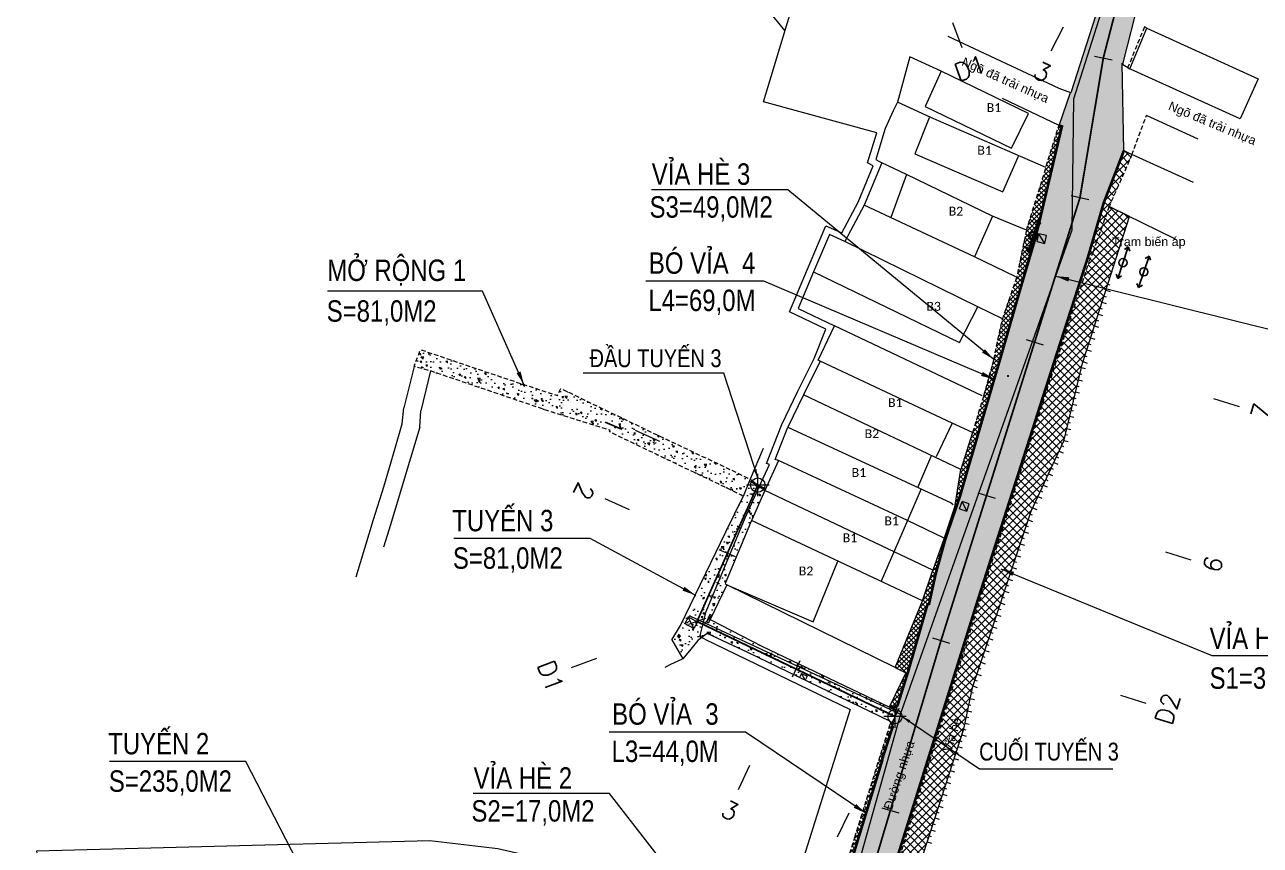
# Model space of a CAD drawing. Header units: metres. Extents: x 596585 to 599449, y 2303977 to 2307363.
# Drawn here: x 598602.8 to 598741.1, y 2304712.4 to 2304804.3 of the extents above; entities that cross this region are included whole.
import ezdxf

# ---------------------------------------------------------------- set-up
doc = ezdxf.new("R2010")
doc.units = ezdxf.units.M
doc.header["$MEASUREMENT"] = 0
doc.header["$PDMODE"] = 2
doc.header["$PDSIZE"] = 0.1
doc.linetypes.add('CENTERX2', pattern=[4, 2.5, -0.5, 0.5, -0.5])
doc.linetypes.add('HIDDEN', pattern=[0.375, 0.25, -0.125])
for name, color, linetype in [('Diep_Layer8', 8, 'Continuous'), ('duong', 3, 'Continuous'), ('ga', 5, 'Continuous'), ('GHI CHU', 7, 'Continuous'), ('tram', 6, 'Continuous'), ('TUYEN', 7, 'Continuous')]:
    doc.layers.add(name, color=color, linetype=linetype)
for name, color, linetype, lineweight in [('LC Dim', 8, 'Continuous', 18), ('LC Hatch', 252, 'Continuous', 9), ('LC Khac', 4, 'Continuous', 9), ('LC MANH DUT', 35, 'HIDDEN', 5), ('LC Net dam 1', 30, 'Continuous', 30), ('LC Net thay', 7, 'Continuous', 25), ('LC Text2', 7, 'Continuous', 25), ('Level 10', 7, 'Continuous', 0), ('Level 22', 7, 'Continuous', 0), ('Level 46', 7, 'Continuous', 0)]:
    doc.layers.add(name, color=color, linetype=linetype, lineweight=lineweight)
doc.styles.add('ghi chu', font='arial.ttf')
doc.styles.add('Legend', font='calibri.ttf')
doc.styles.add('T2', font='', dxfattribs={"width": 0.8})
doc.styles.add('TENCOC', font='Vnromanc.shx')
doc.styles.get('T2').set_extended_font_data('.VnArialH')
doc.dimstyles.get("Standard").update_dxf_attribs({"dimtxt": 0.18, "dimasz": 0.18, "dimexe": 0.18, "dimexo": 0.0625, "dimgap": 0.09, "dimtad": 0, "dimtih": 1, "dimtoh": 1, "dimdec": 4, "dimzin": 0, "dimdsep": 46, "dimtxsty": 'Standard', "dimcen": 0.09, "dimadec": 0, "dimazin": 0, "dimtfac": 1, "dimtdec": 4, "dimtofl": 0, "dimtmove": 0, "dimatfit": 3, "dimfxl": 1, "dimtolj": 1, "dimtzin": 0, "dimarcsym": 0})
pattern_1 = [(140, (598794.3239684181, 2304714.6822426), (0.1882564049477854, 2.15178054780226), [0.225, -2.475]), (85.00000000000001, (598794.3239684181, 2304714.6822426), (-2.256576401100035, -0.4162540008389999), [0.18, -1.98]), (190.45144446, (598794.3396564501, 2304714.861557643), (-2.068319972905888, 1.735526540181336), [0.191220576, -2.103426336]), (136.1842, (598793.7239684181, 2304714.6822426), (0.4965578423792298, 3.201723992014717), [0.3374999999999999, -3.712499999999999]), (186.63563549, (598793.7653483391, 2304714.949052835), (-2.922355802323651, 2.803985837022685), [0.286831026, -3.155141279999999]), (81.18416399000002, (598793.7239684181, 2304714.6822426), (-2.92235580080997, 2.803985835164319), [0.27, -2.970000003]), (111, (598793.8739684181, 2304714.9822426), (1.207856671996016, 1.790721156355385), [0.225, -2.475]), (56.00000000000004, (598793.8739684181, 2304714.9822426), (-2.175450135140559, 0.7299459957647453), [0.18, -1.98]), (161.45144474, (598793.9746231401, 2304715.131469362), (-0.9675934584190613, 2.520667130189913), [0.19122057, -2.103426335999999]), (127.5, (598794.3239684181, 2304714.6822426), (-0.9986815614939344, 0.03647956595187207), [0, -1.956, 0, -2.01, 0, -1.9875]), (97.50000000000001, (598794.3239684181, 2304714.6822426), (-1.183235135647081, 0.7892086123264459), [0, -1.146, 0, -1.911, 0, -0.7575]), (57.49999999999999, (598794.3239684181, 2304714.0132426), (0.06766461520313936, 1.601467308517227), [0, -0.7499999999999999, 0, -2.339999999999999, 0, -3.105]), (47.5, (598794.3239684181, 2304713.7132426), (-0.300314946996953, 1.749558508027159), [0, -0.975, 0, -1.554, 0, -2.205])]
pattern_2 = [(135, (598794.3239684181, 2304714.6822426), (-0.2651650429449554, -0.2651650429449554), []), (225, (598794.3239684181, 2304714.6822426), (0.2651650429449553, -0.2651650429449554), [])]

# ---------------------------------------------------------------- blocks, each defined once
blk = doc.blocks.new('dj')
at = {"layer": 'Diep_Layer8', "color": 6}
blk.add_line((598291.755537376, 2304639.492754278), (598295.457828922, 2304639.492754278), dxfattribs=at)
for points in [[(598292.1392514522, 2304639.810735349), (598291.755537376, 2304639.492754278)], [(598292.1392514522, 2304639.174773207), (598291.755537376, 2304639.492754278)], [(598295.0741148458, 2304639.810735349), (598295.457828922, 2304639.492754278)], [(598295.0741148458, 2304639.174773207), (598295.457828922, 2304639.492754278)]]:
    blk.add_lwpolyline(points, dxfattribs=at)
blk.add_circle((598293.606683149, 2304639.492754278), 0.4594086629887378, dxfattribs=at)
blk = doc.blocks.new('bu lon')
at = {"layer": 'LC Khac', "color": 9}
for p, q in [((0.785714285713766, 0), (-0.785714285713766, 0)), ((0, -0.7857142857142208), (0, 0.7857142857142208))]:
    blk.add_line(p, q, dxfattribs=at)
at = {"layer": 'LC Khac', "color": 7}
blk.add_circle((0, 0), 0.5, dxfattribs=at)
blk = doc.blocks.new('MM')
at = {"layer": 'LC Khac', "xscale": 2.289702860291335, "yscale": 2.289702860291335, "zscale": 2.289702860291335}
blk.add_blockref('bu lon', (1.818989403545856e-12, 9.094947017729282e-13), dxfattribs=at)
blk = doc.blocks.new('COCTRENTUYEN')
at = {"layer": 'TUYEN', "color": 2, "lineweight": 0}
for p, q in [((27.64974516234361, 160.8917542095296), (28.67610390577465, 158.0727849421091)), ((40.02095469937194, 160.3385547101498), (38.66159103368409, 157.6642079814337)), ((43.55489225988276, 157.1147167175077), (45.51121110399254, 156.6990045807324)), ((40.94958740868606, 141.5014131567441), (42.8947661628481, 141.0363544351421)), ((35.88119565567467, 125.3495453670621), (37.78953494213056, 124.7510128552094)), ((56.8729278066894, 118.7656877366826), (59.73543673637323, 117.8678889689036)), ((6.747813360532746, 108.6442263619974), (4.921095473691821, 109.4585369676352)), ((30.49440304771997, 108.174491789192), (32.40274233417585, 107.5759592773393)), ((3.341731923399493, 101.0034688399173), (1.515014036791399, 101.8177794455551)), ((51.4861351987347, 101.5906341588125), (54.34864412841853, 100.6928353910334)), ((-0.03902354498859495, 94.11464283289388), (-1.916393368621357, 93.42509040841833)), ((25.40477358235512, 91.94681794801727), (27.31731909548398, 91.36186524899676)), ((10.5471478770487, 89.34801204735413), (9.681797051336616, 87.5449125082232)), ((46.44277422700543, 85.51233825879171), (49.31159249669872, 84.63490921026096)), ((21.639328798512, 84.02460770402104), (20.77397797279991, 82.22150816489011)), ((19.72824389568996, 72.90415391419083), (21.64489900262561, 72.3328105835244))]:
    blk.add_line(p, q, dxfattribs=at)
at = {"layer": 'TUYEN', "color": 3, "lineweight": 0}
for p, q in [((-5.125852903118357, 113.9372452986427), (-7.865929733146913, 115.1587112070993)), ((-8.531934340135194, 106.2964877765626), (-11.27201117016375, 107.5179536850192)), ((-12.24192739848513, 89.63255207659677), (-15.05798213393427, 88.59822344081476)), ((4.922367510269396, 77.62786504207179), (3.624341271817684, 74.9232157333754)), ((16.01454843173269, 72.3044606987387), (14.71652219328098, 69.5998113900423))]:
    blk.add_line(p, q, dxfattribs=at)
at = {"layer": 'TUYEN', "color": 1, "linetype": 'CENTERX2', "lineweight": 40, "const_width": 0.2}
blk.add_lwpolyline([(0, 0), (9.334823146578856, 34.53737549250945), (26.36104633891955, 91.65434159850702), (41.92217678576708, 141.2688837959431), (44.53305168193765, 156.9068606491201), (53.42937185429037, 191.2693666466512, -0.1955912730500488), (64.6741568086436, 206.3836583257653), (105.0007129635196, 230.8232942330651), (130.4694417265709, 246.1563442209736), (140.6261561058927, 251.3492397861555), (151.3965179391671, 256.9396106167696)], format="xyb", dxfattribs=at)
blk.add_lwpolyline([(5.834454417112283, 109.0513816648163), (-0.9777084568049759, 93.7698666206561), (21.20665338565595, 83.12305793445557)], dxfattribs=at)
at = {"layer": 'LC MANH DUT', "xscale": 0.6987324145411622, "yscale": 0.6987324145411622, "zscale": 0.6987324145411622, "rotation": 359.999216292062}
for p in [(5.834454417228699, 109.051381665282), (21.20665338565595, 83.12305793445557)]:
    blk.add_blockref('MM', p, dxfattribs=at)
at = {"layer": 'LC Text2', "style": 'T2', "width": 0.8}
for s, rotation, p in [('®Çu tuyÕn 3', 359.9992162747604, (-13.00720921070878, 122.2647644410856, -4.865083049439752e-06)), ('cuèi tuyÕn 3', 0.0007837252395859196, (30.62354423257057, 78.19155395682901, 4.90212245807216e-06))]:
    blk.add_text(s, height=2, rotation=rotation, dxfattribs=at).set_placement(p)
at = {"layer": 'TUYEN', "color": 2, "lineweight": 0, "style": 'TENCOC'}
for s, rotation, p in [('D1', 20.00606312948405, (28.30742840247694, 154.2137881615199)), ('3', 333.0558846480754, (36.48136748408433, 154.8462176127359)), ('7', 72.58646190606584, (62.8755196504062, 116.1843439773656)), ('6', 72.58646190606584, (57.50297781662084, 99.05472704907879)), ('D2', 72.99373023589656, (52.17108656221535, 82.01745405932888))]:
    blk.add_text(s, height=2, rotation=rotation, dxfattribs=at).set_placement(p)
at = {"layer": 'TUYEN', "color": 3, "lineweight": 0, "style": 'TENCOC'}
for s, rotation, p in [('1', 245.9737398021397, (-10.88819090509787, 116.9751943140291)), ('2', 245.9737398021397, (-14.19733060325962, 109.5519032068551)), ('D1', 290.1681355179713, (-18.91800634528045, 88.9559815521352)), ('3', 334.3625312291183, (1.508944147150032, 72.05624181451276))]:
    blk.add_text(s, height=2, rotation=rotation, dxfattribs=at).set_placement(p)
at = {"layer": 'LC Dim', "lineweight": 0}
for points in [[(5.834465359102097, 109.8513264692843), (2.025397972693554, 121.5808319111516), (-13.7169206479789, 121.5808319111516)], [(22.00659818970598, 83.12304699234664, 9.767205507511912e-06), (30.67063627473544, 77.26280451891944, 9.767205507511912e-06), (45.59203246457037, 77.26280451891944, 9.767205507511912e-06)]]:
    blk.add_leader(points, dimstyle='Standard', override={"dimasz": 1, "dimgap": 0.09, "dimtad": 0, "dimdsep": 0, "dimtix": 1, "dimlwd": 0, "dimlwe": 0}, dxfattribs=at)

msp = doc.modelspace()

# ---------------------------------------------------------------- hatches: boundary and pattern name
at = {"layer": 'Diep_Layer8', "linetype": 'Continuous', "lineweight": 0}
h = msp.add_hatch(dxfattribs=at)
h.set_pattern_fill('ANSI37', color=256, scale=3, angle=90)
h.set_pattern_definition(pattern_2)
h.paths.add_polyline_path([(598703.8801201062, 2304739.374150772), (598704.0474719506, 2304739.411612221), (598704.7863571484, 2304742.751424291), (598705.8845856969, 2304746.708543705), (598707.5262331989, 2304751.514050908), (598708.3269952618, 2304754.290504963), (598711.9425890575, 2304766.604222741), (598716.0105879916, 2304780.366073658), (598716.2509060752, 2304781.575619117), (598718.9257390791, 2304792.903364718), (598718.6105542219, 2304793.012564104), (598714.9452889533, 2304781.290857935), (598713.8532995865, 2304775.972682287), (598712.2627760338, 2304771.346594541), (598711.3003315207, 2304766.80290655), (598710.1423602948, 2304762.663093917), (598708.9231566432, 2304758.626143279), (598707.6246424677, 2304754.485506379), (598706.95890549, 2304750.483934278), (598705.7394800348, 2304746.780823348), (598704.4885895759, 2304743.187124271), (598703.32, 2304739.77), (598700.2432846533, 2304732.269143179), (598701.4465861189, 2304731.701927539), (598699.5943858008, 2304727.847221846), (598700.0682243811, 2304727.769975489), (598700.5253929574, 2304728.067427827), (598701.6842468003, 2304731.753448414)])
h = msp.add_hatch(dxfattribs=at)
h.set_pattern_fill('ANSI37', color=256, scale=5, angle=90)
h.set_pattern_definition([(135, (598794.3239684181, 2304714.6822426), (-0.4419417382415922, -0.4419417382415922), []), (225, (598794.3239684181, 2304714.6822426), (0.4419417382415922, -0.4419417382415922), [])])
h.paths.add_polyline_path([(598707.916, 2304725.379), (598708.894, 2304730.005), (598715.4589999999, 2304749.771), (598719.115, 2304757.639), (598721.0707011577, 2304765.884740003), (598726.4874210259, 2304782.815327967), (598724.2169720734, 2304783.923877517), (598726.7649778425, 2304789.742086399), (598725.8727912138, 2304790.198904766), (598723.6093926186, 2304784.330309806), (598721.826, 2304778.186), (598721.7545886876, 2304777.964888137), (598722.0242372287, 2304777.877801194), (598718.343, 2304766.688979193), (598715.3169999999, 2304757.384), (598709.663, 2304739.512), (598703.8949999999, 2304721.14), (598695.7749999999, 2304695.029), (598690.5519999999, 2304677.612), (598686.539, 2304661.891), (598682.453, 2304646.05), (598682.2368912485, 2304643.920966893), (598683.7015898568, 2304643.493221637), (598692.4249999999, 2304680.631), (598695.277, 2304689.106), (598700.478, 2304702.415)])
h = msp.add_hatch(dxfattribs=at)
h.set_pattern_fill('ANSI37', color=256, scale=3, angle=90)
h.set_pattern_definition(pattern_2)
edge = h.paths.add_edge_path()
edge.add_line((598698.7505109172, 2304721.85503726), (598700.0027606367, 2304725.738433096))
edge.add_line((598700.0027606367, 2304725.738433096), (598699.7303612254, 2304726.233196232))
edge.add_line((598699.7303612254, 2304726.233196232), (598699.6361249249, 2304725.709394246))
edge.add_line((598699.6361249249, 2304725.709394246), (598698.3269068116, 2304721.620152149))
edge.add_line((598698.3269068116, 2304721.620152149), (598695.7296496198, 2304713.282054519))
edge.add_line((598695.7296496198, 2304713.282054519), (598693.8370104384, 2304707.155507129))
edge.add_line((598693.8370104384, 2304707.155507129), (598692.5861992639, 2304702.279282421))
edge.add_line((598692.5861992639, 2304702.279282421), (598690.59, 2304695.5))
edge.add_line((598690.59, 2304695.5), (598687.3943140224, 2304683.913697305))
edge.add_line((598687.3943140224, 2304683.913697305), (598688.0765222897, 2304684.751336774))
edge.add_line((598688.0765222897, 2304684.751336774), (598688.7848997883, 2304687.345809807))
edge.add_line((598688.7848997883, 2304687.345809807), (598693.0398068867, 2304702.841778753))
edge.add_line((598693.0398068867, 2304702.841778753), (598694.253408722, 2304706.960372638))
edge.add_line((598694.253408722, 2304706.960372638), (598696.1366959707, 2304713.163774054))
edge.add_line((598696.1366959707, 2304713.163774054), (598698.788719827, 2304721.83420527))
at = {"layer": 'LC Hatch', "linetype": 'HIDDEN', "lineweight": 0, "ltscale": 2.5}
h = msp.add_hatch(dxfattribs=at)
h.set_pattern_fill('AR-SAND', color=256, scale=0.5, angle=90)
h.set_pattern_definition([(127.5, (0, 0), (-0.9634118845065793, -0.03149667905480402), [0, -0.76, 0, -0.85, 0, -0.8125]), (97.50000000000001, (0, 0), (-1.41107303261487, 0.8848883526338637), [0, -0.41, 0, -0.685, 0, -0.2625]), (57.49999999999999, (-3.765788907378111e-17, -0.615), (-0.002829526768482376, 1.557070930875748), [0, -0.25, 0, -0.8999999999999999, 0, -1.175]), (47.5, (-3.765788907378111e-17, -0.615), (-0.4388377824671246, 1.503063302286147), [0, -0.125, 0, -0.59, 0, -0.675])])
h.paths.add_polyline_path([(598725.8727912138, 2304790.198904766), (598725.6914784764, 2304799.768216168), (598727.7576929567, 2304807.872012342), (598728.515760709, 2304811.058994344), (598728.9811605316, 2304813.011441016), (598729.3098118318, 2304814.301529898), (598730.2189490859, 2304818.390218619), (598731.5335098681, 2304822.9321366), (598734.134676033, 2304832.135999626), (598735.7740072584, 2304838.236641815), (598736.8996680634, 2304841.026165207), (598739.9600126775, 2304843.165209115), (598739.0485501349, 2304844.276056104), (598742.7748182319, 2304846.844754426), (598744.0907447356, 2304847.91092441), (598749.3562790385, 2304851.357964664), (598753.9788972529, 2304854.254604241), (598757.9520425195, 2304856.668200457), (598761.5633179179, 2304858.746053915), (598765.0238998419, 2304860.902650481), (598766.4675941159, 2304861.572274886), (598769.8834665398, 2304863.818169048), (598776.6457711639, 2304867.91728568), (598784.5910062551, 2304872.840727195), (598791.5307338563, 2304876.895503246), (598795.2819451088, 2304879.23419757), (598799.419240848, 2304881.733698512), (598806.4186760805, 2304885.730863811), (598809.1940001854, 2304887.568576823), (598809.3626897981, 2304887.366422222), (598813.3700509929, 2304889.811180812), (598815.8372514263, 2304891.12553085), (598818.1038907116, 2304892.450138848), (598821.6505571901, 2304894.762538012), (598824.7006228009, 2304896.385537017), (598823.8445527618, 2304898.324968142), (598820.9492646855, 2304896.977497565), (598808.446487534, 2304891.55591915), (598804.2715037664, 2304888.297909399), (598800.813614183, 2304886.254881101), (598796.8684593615, 2304883.961561795), (598785.0738515503, 2304877.110582042), (598781.2698771524, 2304874.823434304), (598777.708312977, 2304872.79706671), (598767.3152352007, 2304867.179711519), (598765.6077648405, 2304866.126557225), (598747.7459828219, 2304854.765575571), (598737.6439453046, 2304848.838058216), (598736.0170487085, 2304847.533681175), (598732.27508881, 2304843.087400693), (598733.289366668, 2304842.288385408), (598733.0870588504, 2304841.821227461), (598730.5330660444, 2304836.867345574), (598726.9963598485, 2304821.357942933), (598724.9995510489, 2304815.334888009), (598724.9287819079, 2304811.79368345), (598722.687876975, 2304805.260249362), (598719.9383687637, 2304796.667969627), (598718.6105542219, 2304793.012564104), (598718.9257390791, 2304792.903364718), (598716.2509060752, 2304781.575619117), (598716.0105879916, 2304780.366073658), (598711.9425890575, 2304766.604222741), (598708.3269952618, 2304754.290504963), (598707.5262331989, 2304751.514050908), (598705.8845856969, 2304746.708543705), (598704.7863571484, 2304742.751424291), (598704.0474719506, 2304739.411612221), (598703.8801201062, 2304739.374150772), (598701.6842468003, 2304731.753448414), (598700.5253929574, 2304728.067427827), (598700.0027606367, 2304725.738433096), (598698.7505109172, 2304721.85503726), (598698.788719827, 2304721.83420527), (598696.1366959707, 2304713.163774054), (598694.253408722, 2304706.960372638), (598693.0398068867, 2304702.841778753), (598688.7848997883, 2304687.345809807), (598688.0765222897, 2304684.751336774), (598686.7390848532, 2304680.056740507), (598682.181716585, 2304663.62998628), (598680.9592881858, 2304659.338525129), (598676.9913491717, 2304645.684993242), (598676.7393066826, 2304644.006888781), (598676.399668957, 2304643.42781347), (598681.9546424167, 2304644.003393815), (598682.2309999999, 2304646.111), (598686.2949999999, 2304661.976), (598690.3559999999, 2304677.655), (598695.519, 2304695.167), (598703.6769999999, 2304721.191), (598709.433, 2304739.612), (598715.186, 2304757.546), (598718.1089999999, 2304766.677), (598721.826, 2304778.186), (598723.6093926186, 2304784.330309806)])
at = {"layer": 'LC Hatch', "linetype": 'Continuous', "lineweight": 0}
h = msp.add_hatch(dxfattribs=at)
h.set_pattern_fill('AR-CONC', color=256, scale=0.3, angle=90)
h.set_pattern_definition(pattern_1)
h.paths.add_polyline_path([(598667.405228494, 2304761.315468933), (598662.795228494, 2304763.555468934), (598662.425228494, 2304762.745468934), (598656.655228494, 2304764.655468934), (598647.085228494, 2304767.895468934), (598646.375228494, 2304766.015468934), (598648.205228494, 2304765.515468934), (598662.1352284941, 2304760.785468934), (598668.325228494, 2304758.865468934), (598668.245228494, 2304758.715468933), (598668.3152284955, 2304758.675468933), (598673.615228494, 2304756.105468933), (598680.455228494, 2304752.845468934), (598682.9656773331, 2304751.638062587), (598683.2222682096, 2304751.460637503), (598683.9948537968, 2304753.370806259), (598682.625228494, 2304754.065468933), (598675.085228494, 2304757.635468934)])
h = msp.add_hatch(dxfattribs=at)
h.set_pattern_fill('AR-CONC', color=256, scale=0.3, angle=90)
h.set_pattern_definition(pattern_1)
h.paths.add_polyline_path([(598684.0530987995, 2304748.50642864), (598685.6680358554, 2304752.123708108), (598683.9948537968, 2304753.370806259), (598683.2222682096, 2304751.460637503), (598681.3036010676, 2304747.500854662), (598676.2191085058, 2304737.007379289), (598675.2360853035, 2304735.398652034), (598676.456037993, 2304733.272217122), (598677.3819360983, 2304734.356271409), (598678.1465651979, 2304735.309569024), (598679.1951032773, 2304736.10465889), (598683.7477064527, 2304733.982436157), (598699.7303612254, 2304726.233196232), (598700.0027606367, 2304725.738433096), (598700.5253929574, 2304728.067427827), (598700.0682243811, 2304727.769975489), (598699.5943858008, 2304727.847221846), (598685.3736059213, 2304734.641559755), (598679.6374489531, 2304737.571944241), (598679.5867570128, 2304737.644002046), (598679.5628739673, 2304737.752697032), (598681.3846787269, 2304741.545385712), (598681.2026883693, 2304741.687890131)])

# ---------------------------------------------------------------- linework, layer by layer
at = {"layer": 'Diep_Layer8', "linetype": 'Continuous', "lineweight": 0}
for p, q in [((598724.0569687829, 2304775.218666797), (598724.2950793069, 2304775.142486889)), ((598723.630359086, 2304773.885248571), (598723.86846961, 2304773.809068663)), ((598723.8436639344, 2304774.551957684), (598724.3198849825, 2304774.399597868)), ((598722.9904445406, 2304771.885121231), (598723.4666655888, 2304771.732761416)), ((598723.203749389, 2304772.551830344), (598723.4418599131, 2304772.475650437)), ((598723.4170542374, 2304773.218539457), (598723.8932752856, 2304773.066179642)), ((598722.5638348437, 2304770.551703005), (598723.0400558918, 2304770.399343189)), ((598722.7771396922, 2304771.218412118), (598723.0152502162, 2304771.14223221)), ((598722.1372251469, 2304769.218284778), (598722.6134461949, 2304769.065924963)), ((598722.3505299952, 2304769.884993891), (598722.5886405192, 2304769.808813984)), ((598721.7106154499, 2304767.884866552), (598722.186836498, 2304767.732506737)), ((598721.9239202983, 2304768.551575665), (598722.1620308224, 2304768.475395757)), ((598721.284005753, 2304766.551448326), (598721.760226801, 2304766.39908851)), ((598721.4973106014, 2304767.218157439), (598721.7354211254, 2304767.141977531)), ((598720.9091586135, 2304765.203635013), (598721.1524102861, 2304765.145940786)), ((598721.0707011574, 2304765.884740003), (598721.5572045026, 2304765.769351549)), ((598720.5860735258, 2304763.841425035), (598720.8293251984, 2304763.783730808)), ((598720.7476160697, 2304764.522530024), (598721.2341194148, 2304764.40714157)), ((598720.2629884382, 2304762.479215056), (598720.5062401107, 2304762.421520829)), ((598720.424530982, 2304763.160320045), (598720.9110343271, 2304763.044931592)), ((598719.9399033504, 2304761.117005077), (598720.183155023, 2304761.05931085)), ((598720.1014458942, 2304761.798110066), (598720.5879492394, 2304761.682721613)), ((598719.6168182627, 2304759.754795099), (598719.8600699353, 2304759.697100872)), ((598719.7783608066, 2304760.435900088), (598720.2648641517, 2304760.320511634)), ((598719.293733175, 2304758.39258512), (598719.5369848476, 2304758.334890893)), ((598719.4552757188, 2304759.073690109), (598719.941779064, 2304758.958301655)), ((598718.8941423207, 2304757.163696876), (598719.1208615402, 2304757.058347953)), ((598719.1321906311, 2304757.71148013), (598719.6186939763, 2304757.596091677)), ((598718.3041882701, 2304755.894069286), (598718.5309074896, 2304755.788720363)), ((598718.5991652954, 2304756.528883081), (598719.0526037344, 2304756.318185235)), ((598717.4192571942, 2304753.989627901), (598717.8726956331, 2304753.778930055)), ((598717.7142342194, 2304754.624441695), (598717.9409534389, 2304754.519092773)), ((598718.0092112448, 2304755.259255491), (598718.4626496837, 2304755.048557645)), ((598716.8293031435, 2304752.72000031), (598717.2827415825, 2304752.509302465)), ((598717.1242801688, 2304753.354814105), (598717.3509993883, 2304753.249465182)), ((598716.2393490928, 2304751.45037272), (598716.6927875318, 2304751.239674874)), ((598716.5343261182, 2304752.085186515), (598716.7610453377, 2304751.979837592)), ((598715.6493950422, 2304750.180745129), (598716.1028334812, 2304749.970047284)), ((598715.9443720676, 2304750.815558925), (598716.171091287, 2304750.710210002)), ((598715.142093838, 2304748.816854197), (598715.6166054694, 2304748.659251178)), ((598715.3627372727, 2304749.481170744), (598715.5999930885, 2304749.402369235)), ((598714.7008069686, 2304747.488221103), (598715.1753185999, 2304747.330618084)), ((598714.9214504033, 2304748.15253765), (598715.1587062189, 2304748.073736141)), ((598714.259520099, 2304746.159588009), (598714.7340317303, 2304746.00198499)), ((598714.4801635338, 2304746.823904556), (598714.7174193495, 2304746.745103046)), ((598713.8182332295, 2304744.830954915), (598714.2927448609, 2304744.673351896)), ((598714.0388766642, 2304745.495271462), (598714.27613248, 2304745.416469952)), ((598713.1563029252, 2304742.838005274), (598713.3935587408, 2304742.759203764)), ((598713.37694636, 2304743.502321821), (598713.8514579914, 2304743.344718801)), ((598713.5975897947, 2304744.166638368), (598713.8348456104, 2304744.087836858)), ((598712.7150160556, 2304741.509372179), (598712.9522718714, 2304741.430570669)), ((598712.9356594904, 2304742.173688726), (598713.4101711218, 2304742.016085707)), ((598712.2737291863, 2304740.180739086), (598712.5109850019, 2304740.101937576)), ((598712.4943726208, 2304740.845055632), (598712.9688842524, 2304740.687452613)), ((598711.8324423167, 2304738.852105991), (598712.0696981323, 2304738.773304482)), ((598712.0530857515, 2304739.516422539), (598712.5275973829, 2304739.358819519)), ((598711.3911554472, 2304737.523472897), (598711.628411263, 2304737.444671388)), ((598711.6117988819, 2304738.187789444), (598712.0863105133, 2304738.030186425)), ((598710.9498685776, 2304736.194839803), (598711.1871243934, 2304736.116038294)), ((598711.1705120124, 2304736.85915635), (598711.6450236439, 2304736.701553331)), ((598710.5085817081, 2304734.866206709), (598710.7458375238, 2304734.787405199)), ((598710.7292251429, 2304735.530523256), (598711.2037367744, 2304735.372920237)), ((598710.0672948386, 2304733.537573615), (598710.3045506544, 2304733.458772105)), ((598710.2879382734, 2304734.201890162), (598710.7624499049, 2304734.044287142)), ((598709.6260079691, 2304732.208940521), (598709.8632637849, 2304732.130139011)), ((598709.8466514039, 2304732.873257068), (598710.3211630353, 2304732.715654049)), ((598709.1847210997, 2304730.880307427), (598709.4219769153, 2304730.801505917)), ((598709.4053645345, 2304731.544623974), (598709.8798761659, 2304731.387020954)), ((598708.7835674199, 2304729.482647121), (598709.0281610031, 2304729.43093659)), ((598708.9640776649, 2304730.21599088), (598709.4385892964, 2304730.05838786)), ((598708.4939889004, 2304728.112922959), (598708.7385824837, 2304728.061212427)), ((598708.6387781601, 2304728.79778504), (598709.1279653267, 2304728.694363977)), ((598708.204410381, 2304726.743198796), (598708.4490039642, 2304726.691488265)), ((598708.3491996407, 2304727.428060877), (598708.8383868072, 2304727.324639815)), ((598707.9148318615, 2304725.373474634), (598708.1594254448, 2304725.321764103)), ((598708.0596211213, 2304726.058336715), (598708.5488082877, 2304725.954915653)), ((598707.4990415822, 2304724.091687133), (598707.7368770371, 2304724.014652749)), ((598707.7147381355, 2304724.757626317), (598708.1904090453, 2304724.603557548)), ((598706.8519519222, 2304722.093869581), (598707.3276228319, 2304721.939800812)), ((598707.0676484755, 2304722.759808765), (598707.3054839304, 2304722.68277438)), ((598707.2833450289, 2304723.425747949), (598707.7590159386, 2304723.27167918)), ((598706.4205588155, 2304720.761991213), (598706.8962297252, 2304720.607922444)), ((598706.6362553688, 2304721.427930397), (598706.8740908237, 2304721.350896013)), ((598705.9891657089, 2304719.430112845), (598706.4648366185, 2304719.276044076)), ((598706.2048622621, 2304720.096052029), (598706.442697717, 2304720.019017644)), ((598705.5577726021, 2304718.098234477), (598706.0334435118, 2304717.944165708)), ((598705.7734691554, 2304718.76417366), (598706.0113046103, 2304718.687139276)), ((598705.1263794954, 2304716.766356108), (598705.6020504052, 2304716.612287339)), ((598705.3420760488, 2304717.432295293), (598705.5799115037, 2304717.355260908)), ((598704.6949863888, 2304715.43447774), (598705.1706572985, 2304715.280408971)), ((598704.9106829421, 2304716.100416924), (598705.148518397, 2304716.02338254)), ((598704.2635932821, 2304714.102599372), (598704.7392641918, 2304713.948530603)), ((598704.4792898353, 2304714.768538556), (598704.7171252902, 2304714.691504172)), ((598703.8322001753, 2304712.770721004), (598704.3078710851, 2304712.616652235)), ((598704.0478967286, 2304713.436660188), (598704.2857321835, 2304713.359625803))]:
    msp.add_line(p, q, dxfattribs=at)
at = {"layer": 'Diep_Layer8', "linetype": 'Continuous', "lineweight": 0, "flags": 128}
msp.add_lwpolyline([(598721.0707011574, 2304765.884740003), (598726.4874210259, 2304782.815327967)], dxfattribs=at)
at = {"layer": 'duong', "color": 4, "linetype": 'Continuous', "lineweight": 0}
for p, q in [((598727.7576929567, 2304807.872012342), (598725.7215848326, 2304799.886294798)), ((598722.687876975, 2304805.260249362), (598719.9383687637, 2304796.667969627)), ((598728.4542007655, 2304803.922729259), (598728.17141495, 2304804.049572401)), ((598718.6201563616, 2304797.162298528), (598706.1767149091, 2304802.976932497)), ((598725.8727912138, 2304790.198904766), (598725.6872816145, 2304799.989717858)), ((598719.9383687637, 2304796.667969627), (598718.6201563616, 2304797.162298528)), ((598718.6105542219, 2304793.012564104), (598712.258834845, 2304796.039156285)), ((598718.9257390791, 2304792.903364718), (598716.2509060752, 2304781.575619117)), ((598718.6105542219, 2304793.012564104), (598718.9257390791, 2304792.903364718)), ((598723.6093926186, 2304784.330309806), (598725.8727912138, 2304790.198904766)), ((598721.826, 2304778.186), (598723.6093926186, 2304784.330309806)), ((598716.2509060752, 2304781.575619117), (598716.0105879916, 2304780.366073658)), ((598716.0105879916, 2304780.366073658), (598711.9425890575, 2304766.604222741)), ((598708.3269952618, 2304754.290504963), (598711.9425890575, 2304766.604222741)), ((598707.5262331989, 2304751.514050908), (598708.3269952618, 2304754.290504963)), ((598683.9948537968, 2304753.370806259), (598685.6680358554, 2304752.123708108)), ((598681.3036010676, 2304747.500854662), (598683.2222682096, 2304751.460637503)), ((598683.2222682096, 2304751.460637503), (598682.9656773282, 2304751.638062589)), ((598685.6680358554, 2304752.123708108), (598684.0530987995, 2304748.50642864)), ((598705.8845856969, 2304746.708543705), (598707.5262331989, 2304751.514050908)), ((598684.0530987995, 2304748.50642864), (598681.2026883693, 2304741.687890131)), ((598676.2191085058, 2304737.007379289), (598681.3036010676, 2304747.500854662)), ((598704.7863571484, 2304742.751424291), (598705.8845856969, 2304746.708543705)), ((598681.3846787269, 2304741.545385712), (598679.5628739673, 2304737.752697032)), ((598681.2026883693, 2304741.687890131), (598681.3846787269, 2304741.545385712)), ((598704.0474719506, 2304739.411612221), (598704.7863571484, 2304742.751424291)), ((598703.8801201062, 2304739.374150772), (598701.6842468003, 2304731.753448414)), ((598704.0474719506, 2304739.411612221), (598703.8801201062, 2304739.374150772)), ((598679.5867570128, 2304737.644002046), (598679.5628739673, 2304737.752697032)), ((598679.6374489531, 2304737.571944241), (598679.5867570128, 2304737.644002046)), ((598685.3736059213, 2304734.641559755), (598679.6374489531, 2304737.571944241)), ((598675.2360853035, 2304735.398652034), (598676.2191085058, 2304737.007379289)), ((598679.1951032773, 2304736.10465889), (598678.1465651979, 2304735.309569024)), ((598683.7477064527, 2304733.982436157), (598679.1951032773, 2304736.10465889)), ((598678.1465651979, 2304735.309569024), (598677.3819360983, 2304734.356271409)), ((598699.5943858008, 2304727.847221846), (598685.3736059213, 2304734.641559755)), ((598676.456037993, 2304733.272217122), (598675.9060482125, 2304732.994619858)), ((598677.3819360983, 2304734.356271409), (598676.456037993, 2304733.272217122)), ((598699.7303612254, 2304726.233196232), (598683.7477064527, 2304733.982436157)), ((598675.0782649665, 2304732.606515622), (598674.4606026368, 2304732.300892903)), ((598675.9060482125, 2304732.994619858), (598675.0782649665, 2304732.606515622)), ((598700.2432846533, 2304732.269143179), (598701.4465861189, 2304731.701927539)), ((598701.6842468003, 2304731.753448414), (598700.5253929574, 2304728.067427827)), ((598701.4465861189, 2304731.701927539), (598699.5943858008, 2304727.847221846)), ((598700.0682243811, 2304727.769975489), (598699.5943858008, 2304727.847221846)), ((598700.5253929574, 2304728.067427827), (598700.0682243811, 2304727.769975489)), ((598700.0027606367, 2304725.738433096), (598699.7303612254, 2304726.233196232)), ((598698.7505109172, 2304721.85503726), (598700.0027606367, 2304725.738433096)), ((598696.1366959707, 2304713.163774054), (598698.788719827, 2304721.83420527)), ((598694.253408722, 2304706.960372638), (598696.1366959707, 2304713.163774054))]:
    msp.add_line(p, q, dxfattribs=at)
at = {"layer": 'duong', "linetype": 'HIDDEN', "lineweight": 0, "ltscale": 2}
for p, q in [((598728.17141495, 2304804.049572401), (598726.2904223731, 2304799.466545346)), ((598726.7649778425, 2304789.742086399), (598728.402716407, 2304794.110081636)), ((598714.9452889533, 2304781.290857935), (598718.6105542219, 2304793.012564104)), ((598726.7649778425, 2304789.742086399), (598724.2169720734, 2304783.923877517)), ((598724.2169720734, 2304783.923877517), (598722.8187342557, 2304780.011873937)), ((598714.9452889533, 2304781.290857935), (598713.8532995865, 2304775.972682287)), ((598722.4132803137, 2304778.865027348), (598722.0242372287, 2304777.877801194)), ((598722.8187342557, 2304780.011873937), (598722.4132803137, 2304778.865027348)), ((598713.8532995865, 2304775.972682287), (598712.2627760338, 2304771.346594541)), ((598711.3003315207, 2304766.80290655), (598712.2627760338, 2304771.346594541)), ((598711.3003315207, 2304766.80290655), (598710.1423602948, 2304762.663093917)), ((598710.1423602948, 2304762.663093917), (598708.9231566432, 2304758.626143279)), ((598693.8370104384, 2304707.155507129), (598695.7296496198, 2304713.282054519))]:
    msp.add_line(p, q, dxfattribs=at)
at = {"layer": 'duong', "color": 4, "linetype": 'HIDDEN', "lineweight": 0, "ltscale": 2}
msp.add_line((598668.245228494, 2304758.715468933), (598668.315228494, 2304758.675468934), dxfattribs=at)
at = {"layer": 'duong', "linetype": 'Continuous', "lineweight": 0}
for p, q in [((598708.9231566432, 2304758.626143279), (598707.6246424677, 2304754.485506379)), ((598706.95890549, 2304750.483934278), (598707.6246424677, 2304754.485506379)), ((598706.95890549, 2304750.483934278), (598705.7394800348, 2304746.780823348)), ((598705.7394800348, 2304746.780823348), (598704.4885895759, 2304743.187124271)), ((598703.32, 2304739.77), (598704.4885895759, 2304743.187124271)), ((598700.2432846533, 2304732.269143179), (598703.32, 2304739.77))]:
    msp.add_line(p, q, dxfattribs=at)
at = {"layer": 'duong', "color": 4, "linetype": 'Continuous', "lineweight": 0, "flags": 128}
for points in [[(598718.6105542219, 2304793.012564104), (598719.8840662623, 2304796.688333035)], [(598721.826, 2304778.186), (598718.1089999999, 2304766.677), (598715.186, 2304757.546), (598709.433, 2304739.612), (598703.6769999999, 2304721.191), (598695.519, 2304695.167), (598690.3559999999, 2304677.655), (598686.2949999999, 2304661.976), (598682.2309999999, 2304646.111), (598681.9546424167, 2304644.003393815), (598688.0348821556, 2304642.22774271)], [(598683.9948537968, 2304753.370806259), (598683.2222682096, 2304751.460637503)], [(598675.2360853035, 2304735.398652034), (598676.456037993, 2304733.272217122)], [(598700.0027606367, 2304725.738433096), (598700.5253929574, 2304728.067427827)]]:
    msp.add_lwpolyline(points, dxfattribs=at)
at = {"layer": 'duong', "linetype": 'HIDDEN', "lineweight": 0, "ltscale": 2, "flags": 128}
for points in [[(598682.2368912485, 2304643.920966893), (598682.453, 2304646.05), (598686.539, 2304661.891), (598690.5519999999, 2304677.612), (598695.7749999999, 2304695.029), (598703.8949999999, 2304721.14), (598709.663, 2304739.512), (598715.3169999999, 2304757.384), (598718.343, 2304766.688979193), (598722.0242372287, 2304777.877801194)], [(598695.7296496198, 2304713.282054519), (598698.3269068116, 2304721.620152149), (598699.6361249249, 2304725.709394246), (598699.7303612254, 2304726.233196232)]]:
    msp.add_lwpolyline(points, dxfattribs=at)
at = {"layer": 'duong', "color": 4, "linetype": 'HIDDEN', "lineweight": 0, "ltscale": 2, "flags": 128}
msp.add_lwpolyline([(598683.2222682096, 2304751.460637503), (598682.9656773331, 2304751.638062587), (598680.455228494, 2304752.845468934), (598673.615228494, 2304756.105468933), (598668.2426620341, 2304758.710656821), (598668.325228494, 2304758.865468934), (598662.1352284941, 2304760.785468934), (598648.205228494, 2304765.515468934), (598646.375228494, 2304766.015468934), (598647.085228494, 2304767.895468934), (598656.655228494, 2304764.655468934), (598662.425228494, 2304762.745468934), (598662.795228494, 2304763.555468934), (598667.405228494, 2304761.315468933), (598675.085228494, 2304757.635468934), (598682.625228494, 2304754.065468933), (598683.9948537968, 2304753.370806259)], dxfattribs=at)
at = {"layer": 'ga', "linetype": 'Continuous', "lineweight": 0}
for p, q in [((598725.7215848326, 2304799.886294798), (598726.5275911762, 2304799.359148922)), ((598716.1444946526, 2304780.003767149), (598716.3523926529, 2304780.880185098)), ((598717.0098980962, 2304779.800735427), (598717.2177960965, 2304780.677153377)), ((598716.1444946526, 2304780.003767149), (598717.0098980962, 2304779.800735427)), ((598707.4732737801, 2304750.048593881), (598707.7421520244, 2304750.890625644)), ((598707.4732737801, 2304750.048593881), (598708.2891271192, 2304749.786015646)), ((598708.2891271192, 2304749.786015646), (598708.5580053636, 2304750.628047409)), ((598679.1210410328, 2304737.410263096), (598679.7364801794, 2304738.114115736))]:
    msp.add_line(p, q, dxfattribs=at)
at = {"layer": 'ga', "linetype": 'Continuous', "lineweight": 0, "flags": 128}
for points in [[(598717.2177960965, 2304780.677153377), (598716.3523926529, 2304780.880185098)], [(598717.0098980962, 2304779.800735427), (598716.3523926529, 2304780.880185098)], [(598708.5580053636, 2304750.628047409), (598707.7421520244, 2304750.890625644)], [(598708.2891271192, 2304749.786015646), (598707.7421520244, 2304750.890625644)], [(598677.1073245605, 2304737.966710943), (598676.6780493896, 2304737.216164502)], [(598677.68430398, 2304736.644762105), (598677.082314842, 2304737.980346563)], [(598677.1073245605, 2304737.966710943), (598678.0904677502, 2304737.408527116)], [(598678.1135791509, 2304737.395308546), (598677.68430398, 2304736.644762105)], [(598679.5111298863, 2304738.222361962), (598679.1210312223, 2304737.410242673)], [(598679.1210410328, 2304737.410263096), (598679.3485008966, 2304737.302036961)], [(598679.5684186266, 2304737.764240073), (598679.3485008966, 2304737.302036961)], [(598679.7364801791, 2304738.114115736), (598679.5111298863, 2304738.222361962)], [(598677.68430398, 2304736.644762105), (598676.6623992583, 2304737.229240693)], [(598690.1010588038, 2304732.150653445), (598689.2629172701, 2304732.529029937), (598689.3618405069, 2304732.73607963)], [(598690.1010588038, 2304732.150653445), (598690.1913984156, 2304732.339737319)], [(598689.7533467392, 2304731.623610415), (598689.5362461259, 2304731.175844675)], [(598689.7533467392, 2304731.623610415), (598690.3983429841, 2304731.310881978)], [(598690.1812423709, 2304730.863116237), (598689.7533467392, 2304731.623610415)], [(598690.3983429841, 2304731.310881978), (598690.1812423709, 2304730.863116237)]]:
    msp.add_lwpolyline(points, dxfattribs=at)
at = {"layer": 'LC Net dam 1', "linetype": 'HIDDEN', "lineweight": 0, "ltscale": 2.5, "const_width": 0.3, "flags": 128}
for points in [[(598718.6105542219, 2304793.012564104), (598718.9257390791, 2304792.903364718), (598716.2509060752, 2304781.575619117), (598711.9425890575, 2304766.604222741), (598708.3269952618, 2304754.290504963), (598707.5262331989, 2304751.514050908), (598705.8845856969, 2304746.708543705), (598704.7863571484, 2304742.751424291), (598704.0474719506, 2304739.411612221), (598703.8801201062, 2304739.374150772), (598701.6842468003, 2304731.753448414), (598700.5253929574, 2304728.067427827), (598700.0682243811, 2304727.769975489), (598699.5943858008, 2304727.847221846)], [(598725.8727912138, 2304790.198904766), (598723.6093926186, 2304784.330309806), (598721.826, 2304778.186), (598718.1089999999, 2304766.677), (598715.186, 2304757.546), (598709.433, 2304739.612), (598703.6769999999, 2304721.191), (598695.519, 2304695.167), (598690.3559999999, 2304677.655), (598689.8198864289, 2304675.629847505), (598686.2949999999, 2304661.976), (598684.6490026213, 2304655.487405631), (598682.2309999999, 2304646.111), (598681.9546424167, 2304644.003393815)], [(598687.1450387061, 2304683.661215985), (598688.0765222897, 2304684.751336774), (598688.7848997883, 2304687.345809807), (598693.0398068867, 2304702.841778753), (598694.253408722, 2304706.960372638), (598696.1366959707, 2304713.163774054), (598698.788719827, 2304721.83420527), (598698.7505109172, 2304721.85503726), (598700.0027606367, 2304725.738433096)]]:
    msp.add_lwpolyline(points, dxfattribs=at)
at = {"layer": 'LC Net thay', "linetype": 'Continuous', "lineweight": 0, "flags": 128}
for points in [[(598725.8727912138, 2304790.198904766), (598726.7649778425, 2304789.742086399)], [(598726.4874210259, 2304782.815327967), (598724.2169720734, 2304783.923877517)]]:
    msp.add_lwpolyline(points, dxfattribs=at)
at = {"layer": 'Level 10', "color": 8, "linetype": 'ByBlock', "lineweight": 13}
for p, q in [((598728.4542007655, 2304803.922729259), (598740.914837378, 2304798.241383061)), ((598701.88, 2304800.71), (598700.51, 2304795.61)), ((598705.39, 2304799.1), (598701.88, 2304800.71)), ((598715.19, 2304794.34), (598705.39, 2304799.1)), ((598700.51, 2304795.61), (598700.0399999999, 2304794.64)), ((598704.25, 2304793.91), (598700.51, 2304795.61)), ((598700.0399999999, 2304794.64), (598699.15, 2304792.69)), ((598734.1872102319, 2304791.490706992), (598728.402716407, 2304794.110081636)), ((598699.15, 2304792.69), (598698.07, 2304789.2)), ((598717.1359251454, 2304788.296624744), (598704.25, 2304793.91)), ((598698.75, 2304788.82), (598696.7799999999, 2304784.08)), ((598698.07, 2304789.2), (598698.75, 2304788.82)), ((598701.51, 2304787.51), (598698.75, 2304788.82)), ((598733.6767582338, 2304786.608231612), (598726.7649778425, 2304789.742086399)), ((598711.1699999999, 2304782.85), (598701.51, 2304787.51)), ((598696.7799999999, 2304784.08), (598694.6, 2304780.01)), ((598709.14, 2304778.29), (598696.7799999999, 2304784.08)), ((598724.2169720734, 2304783.923877517), (598731.6267030694, 2304780.306067061)), ((598714.9452889533, 2304781.290857935), (598711.1699999999, 2304782.85)), ((598692.89, 2304780.78), (598691.11, 2304776.63)), ((598694.6, 2304780.01), (598692.89, 2304780.78)), ((598709.51, 2304772.7), (598694.6, 2304780.01)), ((598713.76, 2304776.07), (598709.14, 2304778.29)), ((598691.11, 2304776.63), (598689.38, 2304772.49)), ((598689.38, 2304772.49), (598693.46, 2304770.55)), ((598712.2627760338, 2304771.346594541), (598709.51, 2304772.7)), ((598691.64, 2304766.7), (598693.46, 2304770.55)), ((598709.99, 2304762.74), (598693.46, 2304770.55)), ((598691.87, 2304766.6), (598689.98, 2304762.82)), ((598691.87, 2304766.6), (598691.64, 2304766.7)), ((598706.64, 2304759.67), (598691.87, 2304766.6)), ((598689.98, 2304762.82), (598688.24, 2304759.22)), ((598707.6246424677, 2304754.485506379), (598689.98, 2304762.82)), ((598708.9231566432, 2304758.626143279), (598706.64, 2304759.67)), ((598686.82, 2304755.59), (598688.24, 2304759.22)), ((598688.24, 2304759.22), (598706.51, 2304750.74)), ((598685.455228494, 2304756.835468933), (598683.9948537968, 2304753.370806259)), ((598687.1799999999, 2304755.46), (598685.6680358554, 2304752.123708108)), ((598687.1799999999, 2304755.46), (598686.82, 2304755.59)), ((598701.62, 2304748.74), (598687.1799999999, 2304755.46)), ((598704.4885895759, 2304743.187124271), (598685.6680358554, 2304752.123708108)), ((598706.51, 2304750.74), (598706.74, 2304750.55)), ((598703.32, 2304739.77), (598684.15, 2304748.75)), ((598705.7394800348, 2304746.780823348), (598701.62, 2304748.74)), ((598700.2432846533, 2304732.269143179), (598681.3846787269, 2304741.545385712))]:
    msp.add_line(p, q, dxfattribs=at)
at = {"layer": 'Level 10', "color": 8, "linetype": 'ByBlock', "lineweight": 0, "ltscale": 2}
for p, q in [((598705.39, 2304799.1), (598703.62, 2304795.12)), ((598703.62, 2304795.12), (598713.27, 2304790.45)), ((598713.27, 2304790.45), (598715.19, 2304794.34)), ((598704.0599999999, 2304793.88), (598702.47, 2304789.82)), ((598702.47, 2304789.82), (598712.32, 2304785.58)), ((598712.32, 2304785.58), (598714.0599999999, 2304789.56)), ((598701.51, 2304787.51), (598699.75, 2304782.69)), ((598711.1699999999, 2304782.85), (598709.14, 2304778.29)), ((598691.11, 2304776.63), (598707.45, 2304768.68)), ((598707.45, 2304768.68), (598709.51, 2304772.7)), ((598706.64, 2304759.67), (598704.86, 2304755.89)), ((598702.7999999999, 2304752.46), (598704.36, 2304756.11)), ((598703.1599999999, 2304752.29), (598701.62, 2304748.74)), ((598701.62, 2304748.74), (598700.1599999999, 2304745.38)), ((598691.07, 2304737.39), (598693.84, 2304744.21)), ((598700.1599999999, 2304745.38), (598698.6699999999, 2304741.95)), ((598681.3846787269, 2304741.545385712), (598691.07, 2304737.39))]:
    msp.add_line(p, q, dxfattribs=at)
at = {"layer": 'Level 10', "color": 1, "linetype": 'Continuous', "lineweight": 13, "flags": 128}
for points in [[(598678.9199999999, 2304735.47), (598678.36, 2304735.74), (598679.08, 2304738.57), (598683.46, 2304749.05), (598685.01, 2304752.51), (598686.1599999999, 2304755.03), (598685.84, 2304755.15), (598687.5499999999, 2304759.52), (598689.3099999999, 2304763.16), (598691.1799999999, 2304766.91), (598692.5, 2304770.18), (598688.4099999999, 2304772.12), (598690.4199999999, 2304776.93), (598692.5, 2304781.78), (598694.27, 2304780.98), (598696.1, 2304784.4), (598697.7999999999, 2304788.49), (598697.1699999999, 2304788.84), (598698.2, 2304792.17), (598685.5, 2304795.67), (598689.5399999999, 2304809.04)], [(598678.9199999999, 2304735.47), (598695.22, 2304727.6), (598688.98, 2304707.75), (598692.87, 2304706.67), (598691.9299999999, 2304703.18), (598678.1, 2304706.77), (598670.6, 2304708.55), (598655.75, 2304711.96), (598648.12, 2304712.87), (598604.09, 2304711.72), (598610.69, 2304684.82), (598630.24, 2304679.2), (598626.94, 2304665.88), (598605.0399999999, 2304658.75), (598602.76, 2304638.18), (598617.8099999999, 2304630.65), (598622.4299999999, 2304627.92), (598622.95, 2304628.49)]]:
    msp.add_lwpolyline(points, dxfattribs=at)
at = {"layer": 'Level 10', "color": 8, "linetype": 'ByBlock', "lineweight": 13}
for points in [[(598726.5275911762, 2304799.359148922), (598728.4542007655, 2304803.922729259)], [(598740.914837378, 2304798.241383061), (598738.8751543645, 2304793.767839653), (598726.2904223731, 2304799.466545346)]]:
    msp.add_lwpolyline(points, dxfattribs=at)
at = {"layer": 'Level 10', "color": 8, "linetype": 'Continuous', "lineweight": 0}
msp.add_point((598712.9, 2304764.95), dxfattribs=at)
at = {"layer": 'Level 22', "color": 2, "linetype": 'Continuous', "lineweight": 0}
for p, q in [((598646.375228494, 2304766.015468934), (598645.235228494, 2304761.365468934)), ((598648.205228494, 2304765.515468934), (598647.115228494, 2304761.035468934)), ((598645.045228494, 2304759.595468934), (598645.235228494, 2304761.365468934)), ((598647.0152284941, 2304759.215468933), (598647.115228494, 2304761.035468934)), ((598644.2652284941, 2304756.845468934), (598645.045228494, 2304759.595468934)), ((598647.0152284941, 2304759.215468933), (598644.915228494, 2304752.265468934)), ((598642.985228494, 2304752.515468934), (598644.2652284941, 2304756.845468934)), ((598641.815228494, 2304748.865468934), (598642.985228494, 2304752.515468934)), ((598644.915228494, 2304752.265468934), (598643.725228494, 2304748.275468933)), ((598639.8952284941, 2304742.455468934), (598641.815228494, 2304748.865468934)), ((598643.725228494, 2304748.275468933), (598642.945228494, 2304745.755468933))]:
    msp.add_line(p, q, dxfattribs=at)
at = {"layer": 'Level 46', "color": 8, "linetype": 'Continuous', "lineweight": 0, "flags": 128}
msp.add_lwpolyline([(598721.071, 2304765.886), (598719.115, 2304757.639), (598715.4589999999, 2304749.771), (598708.894, 2304730.005), (598707.916, 2304725.379), (598700.478, 2304702.415), (598695.277, 2304689.106), (598692.4249999999, 2304680.631), (598686.291, 2304654.517)], dxfattribs=at)
at = {"layer": 'tram', "linetype": 'Continuous', "lineweight": 0, "flags": 128}
for points in [[(598700.8664432651, 2304727.061423012), (598720.0817708789, 2304781.319588155), (598720.2544549099, 2304796.004738485), (598725.8870744583, 2304813.776948281), (598706.4256034287, 2304821.715564682), (598703.386589236, 2304814.74817882)], [(598677.3381562551, 2304738.023711978), (598700.8664432651, 2304727.061423012)], [(598700.8664432651, 2304727.061423012), (598688.1630922825, 2304681.872653457), (598677.711, 2304643.886)]]:
    msp.add_lwpolyline(points, dxfattribs=at)

# ---------------------------------------------------------------- block references
at = {"layer": 'Diep_Layer8', "linetype": 'Continuous', "lineweight": 0, "rotation": 71.63617217680701}
for p in [(2597499.283647684, 1010878.534075036), (2597499.369820967, 1010878.641992436), (2597509.360365335, 1010875.5743314), (2597511.700068637, 1010874.54699092)]:
    msp.add_blockref('dj', p, dxfattribs=at)
at = {"layer": 'LC Text2', "linetype": 'Continuous', "lineweight": 0}
msp.add_blockref('COCTRENTUYEN', (598679.0326156814, 2304643.669322393), dxfattribs=at)

# ---------------------------------------------------------------- texts
at = {"layer": 'GHI CHU', "linetype": 'Continuous', "lineweight": 0, "char_height": 1, "attachment_point": 1, "style": 'ghi chu'}
for s, insert, rotation in [('\\pt3;Ngõ đã trải nhựa', (598708.0263231229, 2304800.698214252), 335.94831770889016), ('\\pt3;Ngõ đã trải nhựa', (598731.1422059679, 2304795.743810224), 337.37252242882874), ('\\pt3;Vỉa hè', (598705.580450155, 2304723.031572156), 72.72224336033791), ('\\pt3;Đường nhựa', (598698.9275251456, 2304716.556661026), 71.39287692714898)]:
    msp.add_mtext_dynamic_manual_height_columns(s, width=11.31849293404957, gutter_width=1, heights=[0], dxfattribs=dict(at, insert=insert, rotation=rotation))
at = {"layer": 'GHI CHU', "color": 2, "linetype": 'Continuous', "lineweight": 0, "insert": (598724.5456299651, 2304780.485163121), "char_height": 0.9999999999999999, "attachment_point": 1, "rotation": 0.1933529404379569, "style": 'ghi chu'}
msp.add_mtext_dynamic_manual_height_columns('\\pt3;Trạm biến áp ', width=19.50363682888933, gutter_width=0.9999999999999999, heights=[0], dxfattribs=at)
at = {"layer": 'LC Text2', "style": 'T2', "width": 0.8}
for s, rotation, p in [('vØa hÌ 3', 2.001031340626014e-08, (598672.9914863788, 2304786.363723482, 9.804891743587882e-06)), ('s3=49,0m2', 2.001031340626014e-08, (598672.7470227208, 2304782.680847029, 9.804891743587882e-06)), ('bã vØa  4', 2.001031340626014e-08, (598672.6656934253, 2304776.39740806, 9.804891743587882e-06)), ('më réng 1', 2.001031340626014e-08, (598636.6464278983, 2304775.588560495)), ('l4=69,0m', 2.001031340626014e-08, (598672.6077565725, 2304772.219444902, 9.804891743587882e-06)), ('s=81,0m2', 2.001031340626014e-08, (598636.585418247, 2304771.027413508)), ('tuyÕn 3', 2.001031340626014e-08, (598650.643828189, 2304747.549153443)), ('s=81,0m2', 2.001031340626014e-08, (598650.7182400605, 2304743.348927359)), ('vØa hÌ 1', 359.9999999799897, (598735.4688318844, 2304734.359557746, 9.804891743587882e-06)), ('s1=317,0m2', 359.9999999799897, (598735.4688318844, 2304729.901458399, 9.804891743587882e-06)), ('bã vØa  3', 2.001031340626014e-08, (598668.5536281407, 2304725.876430716, 9.804891743587882e-06)), ('tuyÕn 2', 2.001031340626014e-08, (598612.1064871921, 2304722.560883453, 9.804891743587882e-06)), ('l3=44,0m', 2.001031340626014e-08, (598668.4956912879, 2304721.698467558, 9.804891743587882e-06)), ('s=235,0m2', 2.001031340626014e-08, (598612.1808990636, 2304718.360657369, 9.804891743587882e-06)), ('vØa hÌ 2', 2.001031340626014e-08, (598653.0366969244, 2304718.707007501, 9.804891743587882e-06)), ('s2=17,0m2', 2.001031340626014e-08, (598652.7922332663, 2304715.024131047, 9.804891743587882e-06))]:
    msp.add_text(s, height=2.400006186146417, rotation=rotation, dxfattribs=at).set_placement(p)
at = {"layer": 'Level 10', "color": 8, "linetype": 'Continuous', "lineweight": 0, "style": 'Legend'}
for s, p in [('B1', (598710.5, 2304794.51)), ('B1', (598709.45, 2304789.73)), ('B2', (598706.24, 2304782.91)), ('B3', (598703.74, 2304772.25)), ('B1', (598699.45, 2304761.46)), ('B2', (598696.83, 2304757.98)), ('B1', (598695.37, 2304753.63)), ('B1', (598699.0399999999, 2304748.21)), ('B1', (598694.37, 2304746.32)), ('B2', (598689.45, 2304742.6))]:
    msp.add_text(s, height=1.00002, dxfattribs=at).set_placement(p)

# ---------------------------------------------------------------- leaders
at = {"color": 0, "linetype": 'Continuous', "lineweight": 0}
msp.add_leader([(598687.9116182864, 2304803.651023883), (598685.4255697711, 2304806.668263359), (598669.001838593, 2304806.668263359)], dimstyle='Standard', override={"dimgap": 0.09, "dimtad": 0, "dimdsep": 0, "dimtix": 1, "dimlwd": 0, "dimlwe": 0}, dxfattribs=at)
at = {"layer": 'LC Dim', "linetype": 'Continuous', "lineweight": 0}
for points in [[(598711.3003315207, 2304766.80290655), (598688.2221430474, 2304785.812248358), (598672.9464503793, 2304785.812248358)], [(598718.2421983964, 2304776.125202217), (598749.5592017756, 2304768.345979861), (598764.8348944436, 2304768.345979861)], [(598711.3504731682, 2304764.587638919), (598685.5306631015, 2304775.567099451), (598672.3438477396, 2304775.567099451)], [(598658.6771988434, 2304763.986151192, -9.804891743587882e-06), (598654.0404208845, 2304774.434804207, -9.804891743587882e-06), (598636.6725447304, 2304774.434804207, -9.804891743587882e-06)], [(598677.863965705, 2304740.402067806, -9.804891743587882e-06), (598666.0810592119, 2304746.756318058, -9.804891743587882e-06), (598650.8053665438, 2304746.756318058, -9.804891743587882e-06)], [(598712.0912147597, 2304743.349483579), (598735.7242798185, 2304733.629792741), (598750.9999724865, 2304733.629792741)], [(598696.9869363, 2304715.943519144), (598683.507475123, 2304725.046122107), (598668.231782455, 2304725.046122107)], [(598642.9378913422, 2304691.724627228), (598627.543718215, 2304721.768048068), (598612.2680255469, 2304721.768048068)], [(598689.3694791979, 2304691.074870761), (598668.2673535929, 2304718.155532376), (598652.9916609249, 2304718.155532376)]]:
    msp.add_leader(points, dimstyle='Standard', override={"dimtxt": 0.5, "dimasz": 1.5, "dimgap": 0.09, "dimtad": 0, "dimdec": 2, "dimdsep": 0, "dimtdec": 2, "dimtix": 1, "dimlwd": 0, "dimlwe": 0}, dxfattribs=at)

doc.saveas('drawing.dxf')
